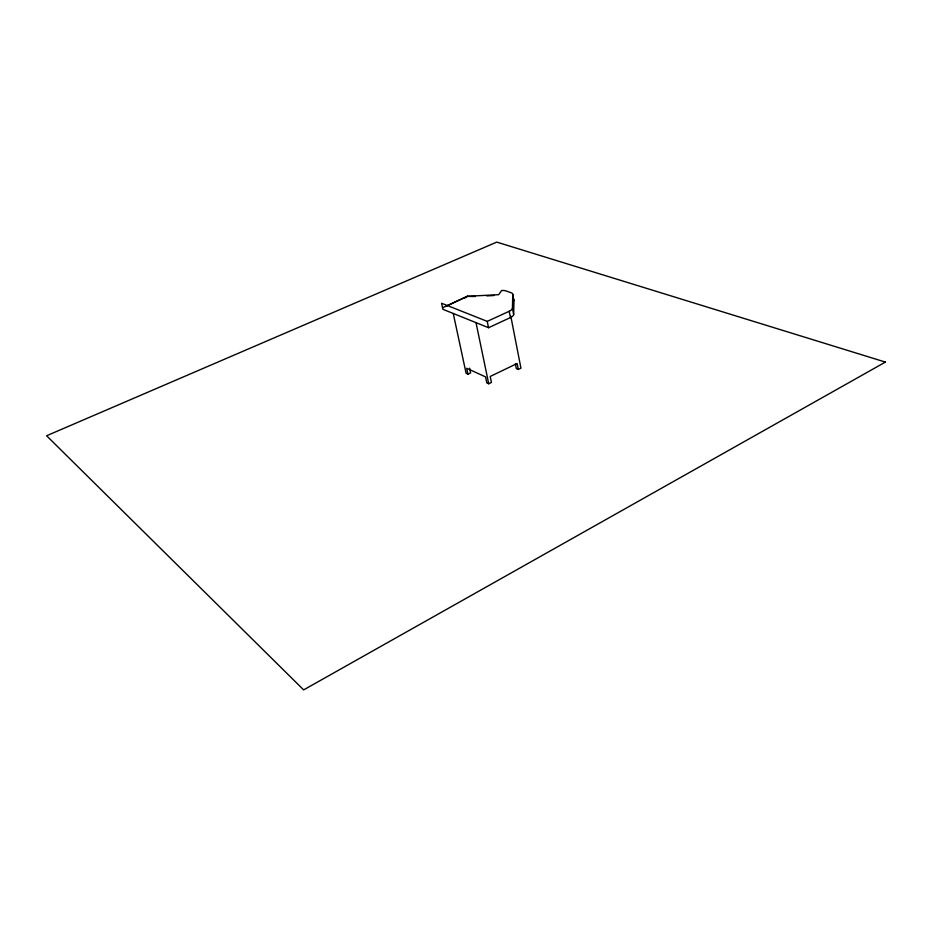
<?xml version="1.0" encoding="UTF-8"?>
<svg xmlns="http://www.w3.org/2000/svg" width="932" height="932" viewBox="0 0 932 932"><rect width="100%" height="100%" fill="white"/><g stroke="black" fill="none" stroke-linecap="round" stroke-linejoin="round"><path stroke-width="1.4" d="M512.775 294.43L512.437 308.236A8.015 3.076 -11.3 0 1 509.21 311.276L487.238 321.377L441.558 303.238L442.886 309.296L488.531 327.703L510.445 317.579A7.992 3.111 -11.3 0 0 513.66 314.515L513.963 300.593L512.775 294.43A8.539 3.204 -11.3 0 0 511.144 292.753L506.181 290.982A9.04 3.378 -11.4 0 0 501.626 290.504L498.678 294.675L467.445 296.283L442.549 307.781M467.445 296.283L446.44 306.046M465.674 297.355L467.305 296.411L475.262 296.493M469.623 368.175L470.625 372.87L467.946 374.151L466.687 368.268L485.549 376.901L486.795 382.889L488.718 383.774L491.432 382.458L490.197 376.47L517.12 363.503L518.285 369.456L520.941 368.175L510.748 315.971M486.749 295.898L493.913 295.526M518.285 369.456L516.316 368.606L515.384 363.853M467.946 374.151L466.105 373.301L453.243 313.478M476.019 322.658L488.718 383.774M487.238 321.377L488.531 327.703M509.21 311.276L510.445 317.579M512.437 308.236L513.66 314.515M513.031 299.219A8.516 3.227 -11.3 0 1 513.963 300.593M464.812 297.856A7.759 2.901 -11.9 0 1 466.245 297.401M885.4 362.082L303.646 689.89L46.6 435.757L496.756 242.11L885.4 362.082"/></g></svg>
